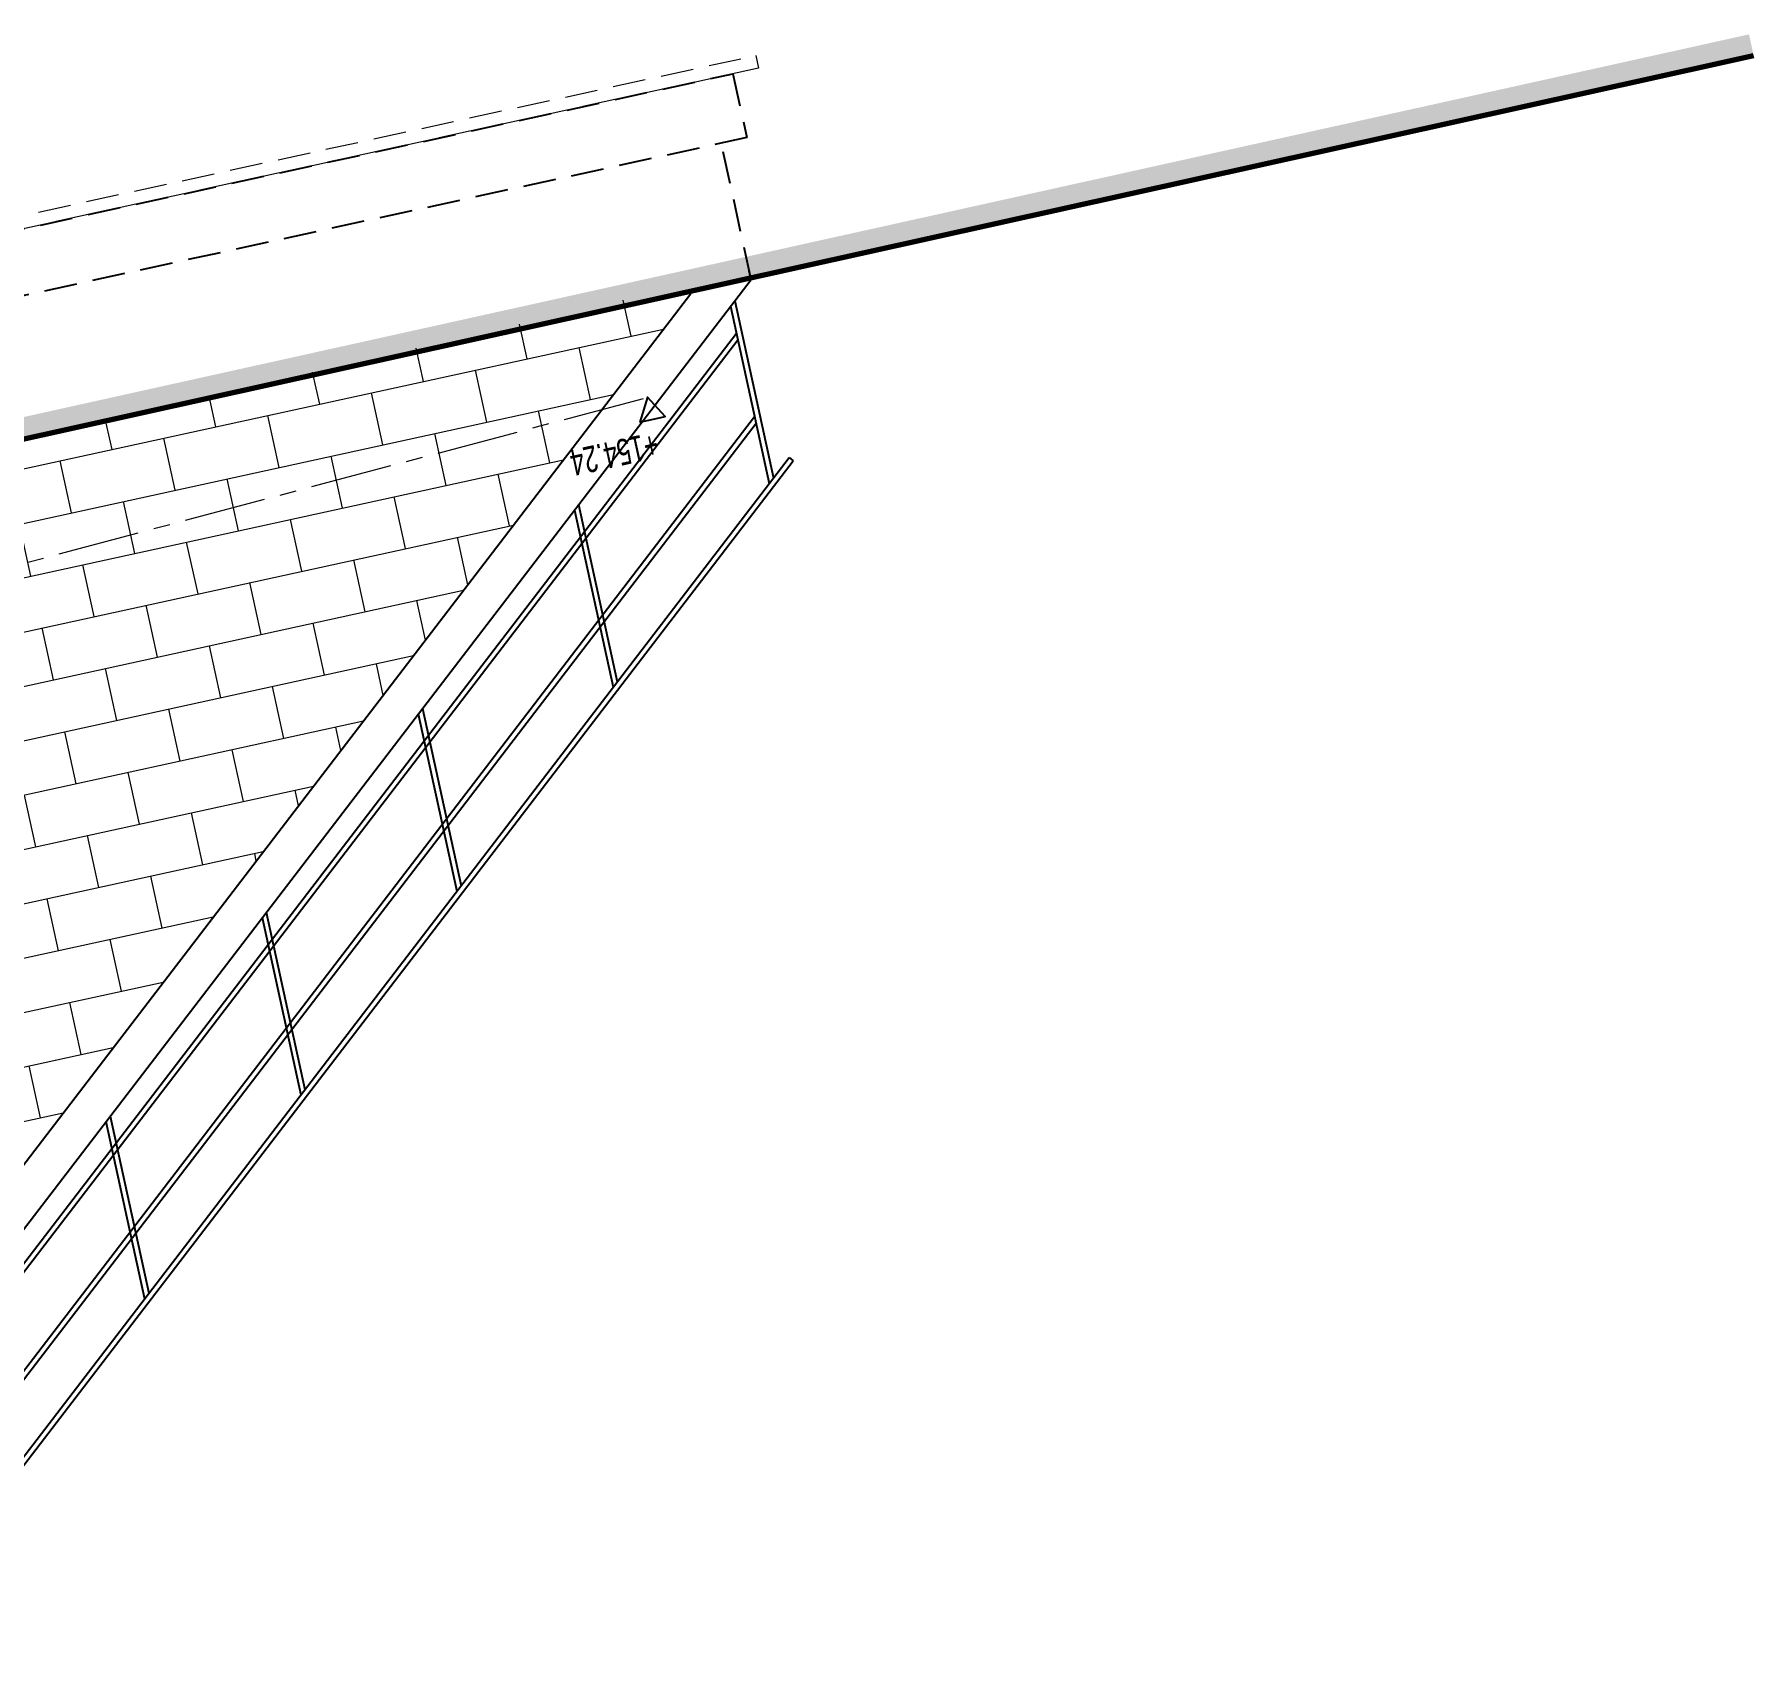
# Model space of a CAD drawing. Header units: metres. Extents: x 8416582 to 8417409, y 5771873 to 5772737.
# Drawn here: x 8416745.08 to 8416758.23, y 5772106.11 to 5772118.53 of the extents above; entities that cross this region are included whole.
import ezdxf

# ---------------------------------------------------------------- set-up
doc = ezdxf.new("R2010")
doc.units = ezdxf.units.M
doc.linetypes.add('CENTER', pattern=[2, 1.25, -0.25, 0.25, -0.25])
doc.linetypes.add('HIDDEN', pattern=[0.375, 0.25, -0.125])
for name, color, linetype in [('00ZieXxx-S', 7, 'Continuous'), ('AII_M_balustrady', 8, 'Continuous'), ('AII_M_podpory', 1, 'Continuous')]:
    doc.layers.add(name, color=color, linetype=linetype)
for name, color, linetype, lineweight in [('AII_M_konstrukcja 0.18', 9, 'Continuous', 18), ('AII_M_konstrukcja 0.25', 1, 'Continuous', 25), ('AII_M_kreskowanie', 8, 'Continuous', 0), ('AII_M_odwodnienie', 8, 'Continuous', 9), ('AII_M_teren projektowany', 4, 'Continuous', 70)]:
    doc.layers.add(name, color=color, linetype=linetype, lineweight=lineweight)
doc.layers.add('AII_M_opisy rzedne skarpy', color=6, linetype='Continuous', plot=False)
doc.styles.add('CDMSTYLE', font='CDMSIMPL.shx', dxfattribs={"width": 0.7, "bigfont": 'CDMBIGPL.shx'})

# ---------------------------------------------------------------- blocks, each defined once
blk = doc.blocks.new('00kota3')
at = {"color": 0, "linetype": 'Continuous', "lineweight": 25}
blk.add_lwpolyline([(1, 1.73), (-1, 1.73), (0, 0)], close=True, dxfattribs=at)
at = {"color": 0, "linetype": 'Continuous', "lineweight": 25, "style": 'CDMSTYLE', "width": 0.7}
blk.add_attdef('%%P000.000', (0, 2.69), '', height=2, dxfattribs=at)

msp = doc.modelspace()

# ---------------------------------------------------------------- hatches: boundary and pattern name
at = {"layer": '00ZieXxx-S', "linetype": 'Continuous'}
h = msp.add_hatch(dxfattribs=at)
h.set_pattern_fill('EARTH', color=8, scale=0.04, angle=-288.35154, style=0)
h.set_pattern_definition([(237.32008, (8416701.8405, 5772266.4749), (0.0766457, -0.35093794), [0.254, -0.254]), (237.32008, (8416701.92067, 5772266.42346), (0.0766457, -0.35093794), [0.254, -0.254]), (237.32008, (8416702.00085, 5772266.37203), (0.0766457, -0.35093794), [0.254, -0.254]), (327.32008, (8416702.01043, 5772266.32817), (0.35093794, 0.0766457), [0.254, -0.254]), (327.32008, (8416701.959, 5772266.248), (0.35093794, 0.0766457), [0.254, -0.254]), (327.32008, (8416701.90757, 5772266.16782), (0.35093794, 0.0766457), [0.254, -0.254])])
h.paths.add_polyline_path([(8416707.8267, 5772107.3527), (8416707.8609, 5772107.1964), (8416758.233, 5772118.3688), (8416758.1988, 5772118.5251)])
at = {"layer": 'AII_M_kreskowanie'}
h = msp.add_hatch(dxfattribs=at)
h.set_pattern_fill('AR-B816', color=256, scale=0.002)
h.set_pattern_definition([(192.32008, (8416702.4845, 5772263.57133), (0.0867147, -0.397041), []), (282.32008, (8416702.4845, 5772263.57133), (0.4837557, -0.3103263), [0.4064, -0.4064])])
h.paths.add_polyline_path([(8416742.6402, 5772107.8688), (8416743.6218, 5772108.0832), (8416750.1699, 5772116.629), (8416741.1826, 5772114.543)])
h.paths.add_polyline_path([(8416743.2451, 5772109.9949), (8416743.3304, 5772109.6041), (8416743.4157, 5772109.2133), (8416743.5011, 5772108.8225), (8416742.8172, 5772108.6732), (8416742.7319, 5772109.064), (8416742.6465, 5772109.4548), (8416742.5612, 5772109.8455)], flags=16)
h.paths.add_polyline_path([(8416742.7319, 5772109.064), (8416743.4157, 5772109.2133)], flags=0)
h.paths.add_polyline_path([(8416743.311, 5772109.5871), (8416742.6713, 5772109.4474), (8416742.7513, 5772109.081), (8416743.391, 5772109.2207)], flags=0)
h.paths.add_polyline_path([(8416743.2024, 5772109.9728), (8416742.6092, 5772109.8432), (8416742.6892, 5772109.4769), (8416743.2824, 5772109.6064)], flags=0)
h.paths.add_polyline_path([(8416743.3527, 5772109.1868), (8416742.8002, 5772109.0661), (8416742.8803, 5772108.6997), (8416743.4327, 5772108.8204)], flags=0)

# ---------------------------------------------------------------- linework, layer by layer
at = {"layer": 'AII_M_balustrady', "linetype": 'ByBlock', "lineweight": -2}
for p, q in [((8416750.4385, 5772116.4864), (8416750.7347, 5772115.1302)), ((8416750.4067, 5772116.4448), (8416750.7029, 5772115.0886)), ((8416749.2119, 5772114.8855), (8416749.5081, 5772113.5293)), ((8416749.2437, 5772114.9271), (8416749.5399, 5772113.5708)), ((8416748.0171, 5772113.3262), (8416748.3133, 5772111.9699)), ((8416748.0489, 5772113.3677), (8416748.3451, 5772112.0115)), ((8416746.8223, 5772111.7668), (8416747.1185, 5772110.4106)), ((8416746.8541, 5772111.8084), (8416747.1503, 5772110.4522)), ((8416745.6275, 5772110.2075), (8416745.9237, 5772108.8512)), ((8416745.6593, 5772110.2491), (8416745.9555, 5772108.8928))]:
    msp.add_line(p, q, dxfattribs=at)
for points in [[(8416740.9258, 5772107.0235), (8416743.8845, 5772107.6697), (8416750.4514, 5772116.2401)], [(8416740.9343, 5772106.9844), (8416743.9074, 5772107.6337), (8416750.4625, 5772116.1889)], [(8416741.0325, 5772106.535), (8416744.1701, 5772107.2203), (8416750.5911, 5772115.6004)], [(8416741.041, 5772106.4959), (8416744.1929, 5772107.1843), (8416750.6023, 5772115.5492)], [(8416741.1178, 5772106.1442), (8416744.3985, 5772106.8607), (8416750.8564, 5772115.2889)], [(8416750.8564, 5772115.2889), (8416750.8866, 5772115.2627)], [(8416741.1264, 5772106.1051), (8416744.4214, 5772106.8248), (8416750.8866, 5772115.2627)]]:
    msp.add_lwpolyline(points, dxfattribs=at)
at = {"layer": 'AII_M_konstrukcja 0.18', "linetype": 'HIDDEN'}
msp.add_lwpolyline([(8416750.6206, 5772118.266), (8416715.8255, 5772110.6667), (8416715.8042, 5772110.7644), (8416750.5993, 5772118.3637)], close=True, dxfattribs=at)
at = {"layer": 'AII_M_konstrukcja 0.25', "linetype": 'HIDDEN'}
for points in [[(8416738.8985, 5772115.7059), (8416750.4252, 5772118.2233), (8416750.5319, 5772117.7349), (8416739.0052, 5772115.2174)], [(8416750.5641, 5772116.6503), (8416750.3365, 5772117.6922)]]:
    msp.add_lwpolyline(points, dxfattribs=at)
at = {"layer": 'AII_M_odwodnienie', "color": 140, "linetype": 'CENTER', "ltscale": 0.5}
msp.add_lwpolyline([(8416741.4056, 5772113.5217), (8416749.7726, 5772115.7483)], dxfattribs=at)
at = {"layer": 'AII_M_podpory'}
for points in [[(8416740.5956, 5772107.1152), (8416743.7932, 5772107.8135), (8416750.5641, 5772116.6503)], [(8416750.5641, 5772116.6503), (8416750.5501, 5772116.7143)], [(8416740.5316, 5772107.4083), (8416743.6218, 5772108.0832), (8416750.1035, 5772116.5424)]]:
    msp.add_lwpolyline(points, dxfattribs=at)
at = {"layer": 'AII_M_teren projektowany', "linetype": 'Continuous'}
msp.add_lwpolyline([(8416707.8609, 5772107.1964), (8416758.2339, 5772118.3647)], dxfattribs=at)

# ---------------------------------------------------------------- block references
at = {"layer": 'AII_M_opisy rzedne skarpy', "linetype": 'Continuous', "xscale": 0.1, "yscale": 0.1, "zscale": 0.1, "rotation": 192.3200789447779}
msp.add_blockref('00kota3', (8416749.7726, 5772115.7483), dxfattribs=at).add_auto_attribs({'%%P000.000': '+154.24'})

doc.saveas('drawing.dxf')
